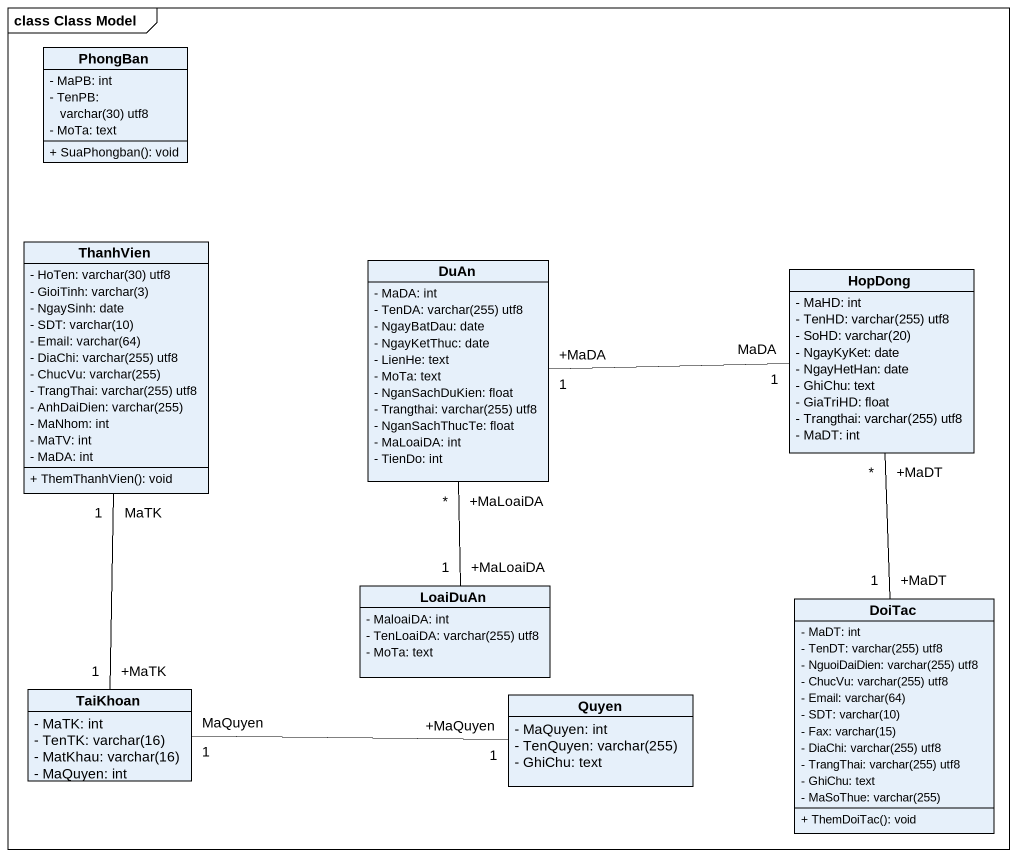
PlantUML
@startuml
mainframe class Class Model
hide circle
hide empty members
skinparam classAttributeIconSize 0
class PhongBan {
  - MaPB: int
  {field} - TenPB: varchar(30) utf8
  - MoTa: text
  + SuaPhongban(): void
}
class ThanhVien {
  {field} - HoTen: varchar(30) utf8
  {field} - GioiTinh: varchar(3)
  - NgaySinh: date
  {field} - SDT: varchar(10)
  {field} - Email: varchar(64)
  {field} - DiaChi: varchar(255) utf8
  {field} - ChucVu: varchar(255)
  {field} - TrangThai: varchar(255) utf8
  {field} - AnhDaiDien: varchar(255)
  - MaNhom: int
  - MaTV: int
  - MaDA: int
  + ThemThanhVien(): void
}
class DuAn {
  - MaDA: int
  {field} - TenDA: varchar(255) utf8
  - NgayBatDau: date
  - NgayKetThuc: date
  - LienHe: text
  - MoTa: text
  - NganSachDuKien: float
  {field} - Trangthai: varchar(255) utf8
  - NganSachThucTe: float
  - MaLoaiDA: int
  - TienDo: int
}
class HopDong {
  - MaHD: int
  {field} - TenHD: varchar(255) utf8
  {field} - SoHD: varchar(20)
  - NgayKyKet: date
  - NgayHetHan: date
  - GhiChu: text
  - GiaTriHD: float
  {field} - Trangthai: varchar(255) utf8
  - MaDT: int
}
class LoaiDuAn {
  - MaloaiDA: int
  {field} - TenLoaiDA: varchar(255) utf8
  - MoTa: text
}
class DoiTac {
  - MaDT: int
  {field} - TenDT: varchar(255) utf8
  {field} - NguoiDaiDien: varchar(255) utf8
  {field} - ChucVu: varchar(255) utf8
  {field} - Email: varchar(64)
  {field} - SDT: varchar(10)
  {field} - Fax: varchar(15)
  {field} - DiaChi: varchar(255) utf8
  {field} - TrangThai: varchar(255) utf8
  - GhiChu: text
  {field} - MaSoThue: varchar(255)
  + ThemDoiTac(): void
}
class TaiKhoan {
  - MaTK: int
  {field} - TenTK: varchar(16)
  {field} - MatKhau: varchar(16)
  - MaQuyen: int
}
class Quyen {
  - MaQuyen: int
  {field} - TenQuyen: varchar(255)
  - GhiChu: text
}
DuAn "+MaDA\n1" -right- "MaDA\n1" HopDong
LoaiDuAn "+MaLoaiDA\n1" -up- "+MaLoaiDA\n*" DuAn
DoiTac "+MaDT\n1" -up- "+MaDT\n*" HopDong
TaiKhoan "+MaTK\n1" -up- "MaTK\n1" ThanhVien
Quyen "+MaQuyen\n1" -left- "MaQuyen\n1" TaiKhoan
@enduml
